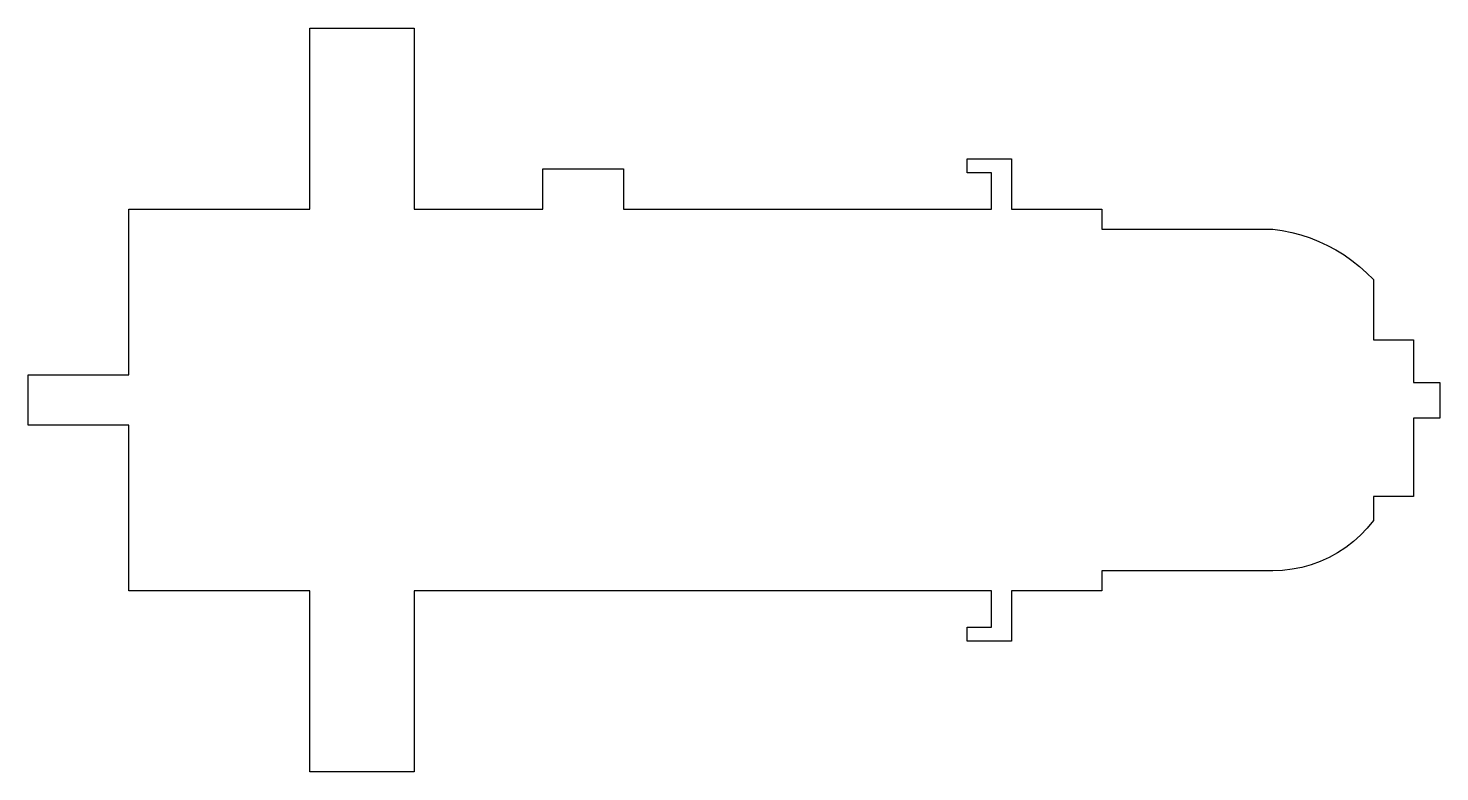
# Model space of a CAD drawing. Header units: metres. Extents: x -33.5 to 36.6, y -9 to 28.
import ezdxf

# ---------------------------------------------------------------- set-up
doc = ezdxf.new("R2010")
doc.units = ezdxf.units.M

msp = doc.modelspace()

# ---------------------------------------------------------------- linework, layer by layer
at = {"layer": 'Group#8'}
msp.add_polyline3d([(36.65, 10.369, -27.353), (36.65, 8.6, -27.353), (35.35, 8.6, -27.353), (35.35, 4.7, -27.353), (33.35, 4.7, -27.353), (33.35, 3.5, -27.353), (33.046, 3.125, -27.353), (32.713, 2.775, -27.353), (32.355, 2.452, -27.353), (31.972, 2.157, -27.353), (31.568, 1.893, -27.353), (31.145, 1.66, -27.353), (30.705, 1.461, -27.353), (30.251, 1.297, -27.353), (29.786, 1.168, -27.353), (29.312, 1.075, -27.353), (28.832, 1.019, -27.353), (28.35, 1.001, -27.353), (19.85, 1.001, -27.353), (19.85, 0, -27.353), (15.35, 0, -27.353), (15.35, -2.5, -27.353), (13.15, -2.5, -27.353), (13.15, -1.8, -27.353), (14.35, -1.8, -27.353), (14.35, 0, -27.353), (-14.35, 0, -27.353), (-14.35, -9, -27.353), (-19.55, -9, -27.353), (-19.55, 0, -27.353), (-28.55, 0, -27.353), (-28.55, 8.25, -27.353), (-33.55, 8.25, -27.353), (-33.55, 10.75, -27.353), (-28.55, 10.75, -27.353), (-28.55, 19, -27.353), (-19.55, 19, -27.353), (-19.55, 28, -27.353), (-14.35, 28, -27.353), (-14.35, 19, -27.353), (-7.95, 19, -27.353), (-7.95, 21, -27.353), (-3.95, 21, -27.353), (-3.95, 19, -27.353), (14.35, 19, -27.353), (14.35, 20.8, -27.353), (13.15, 20.8, -27.353), (13.15, 21.5, -27.353), (15.35, 21.5, -27.353), (15.35, 19, -27.353), (19.85, 19, -27.353), (19.85, 18, -27.353), (28.35, 17.999, -27.353), (28.82, 17.931, -27.353), (29.286, 17.835, -27.353), (29.745, 17.713, -27.353), (30.197, 17.564, -27.353), (30.639, 17.389, -27.353), (31.07, 17.189, -27.353), (31.489, 16.965, -27.353), (31.894, 16.716, -27.353), (32.284, 16.444, -27.353), (32.657, 16.15, -27.353), (33.013, 15.835, -27.353), (33.35, 15.5, -27.353), (33.35, 12.5, -27.353), (35.35, 12.5, -27.353), (35.35, 10.369, -27.353), (36.65, 10.369, -27.353)], dxfattribs=at)

doc.saveas('drawing.dxf')
